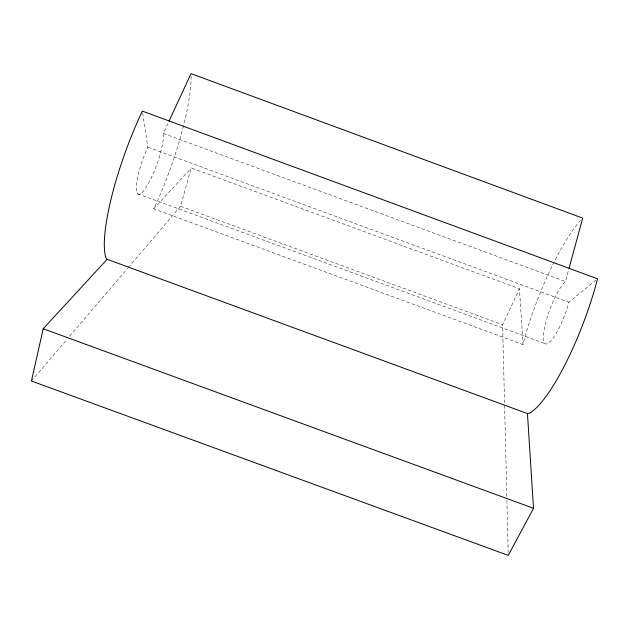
<?xml version="1.0" encoding="UTF-8"?>
<svg xmlns="http://www.w3.org/2000/svg" width="629" height="629" viewBox="0 0 629 629"><rect width="100%" height="100%" fill="white"/><g stroke="black" fill="none" stroke-linecap="round" stroke-linejoin="round"><path stroke-width="0.47" stroke-dasharray="3.15 2.36" d="M183.574 125.588A109.383 23.973 -70.2 0 1 156.377 203.23L153.649 208.812L523.029 344.59L524.515 338.575A108.982 25.561 -69.4 0 1 580.386 220.59M596.04 280.039L568.938 302.219A34.131 7.957 -69.4 0 1 549.314 342.42A34.131 7.957 -69.4 0 1 545.854 322.024A34.131 7.957 -69.4 0 1 565.424 281.548L568.781 269.243M128.292 267.514L180.539 206.288L191.255 167.967L519.452 288.766L523.029 344.59M142.649 113.016L147.854 147.217A34.249 7.462 -70.2 0 0 136.438 190.611A34.249 7.462 -70.2 0 0 151.707 177.04A34.249 7.462 -70.2 0 0 163.336 133.466L168.218 122.907M506.825 496.485L502.626 324.721L519.452 288.766M31.45 381.017L67.13 339.204M69.677 336.216L127.656 268.261M153.649 208.812L191.255 167.967M163.336 133.466L565.424 281.548M147.854 147.217L568.938 302.219M180.539 206.288L502.626 324.721M137.704 193.826L546.129 343.984M506.919 500.417L508.185 552.435M191.09 76.125A109.383 23.973 -70.2 0 1 183.817 124.628"/><path stroke-width="0.94" d="M107.142 259.321L43.204 328.755L31.45 381.017L508.256 555.376L533.518 508.295L527.448 413.567L107.142 259.321L105.884 257.67A109.383 23.973 -70.2 0 1 142.358 111.113L597.55 278.812A108.982 25.561 -69.4 0 1 529.579 413.167L527.448 413.567M569.041 268.292L582.706 218.114L191.019 73.624L169.036 121.145M43.204 328.755L533.518 508.295"/></g></svg>
